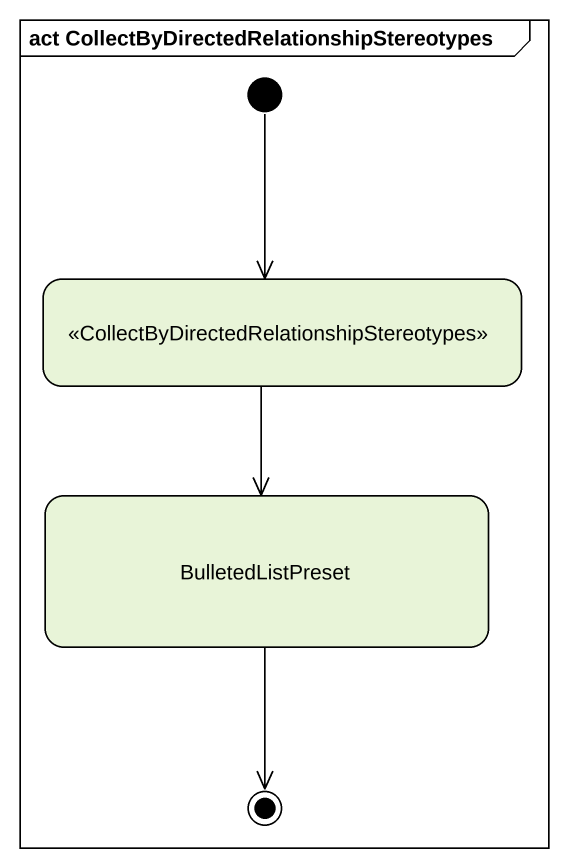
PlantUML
@startuml
mainframe act CollectByDirectedRelationshipStereotypes
hide empty description
state " " as state1 <<CollectByDirectedRelationshipStereotypes>>
state BulletedListPreset
[*] --> state1
state1 --> BulletedListPreset
BulletedListPreset --> [*]
@enduml
